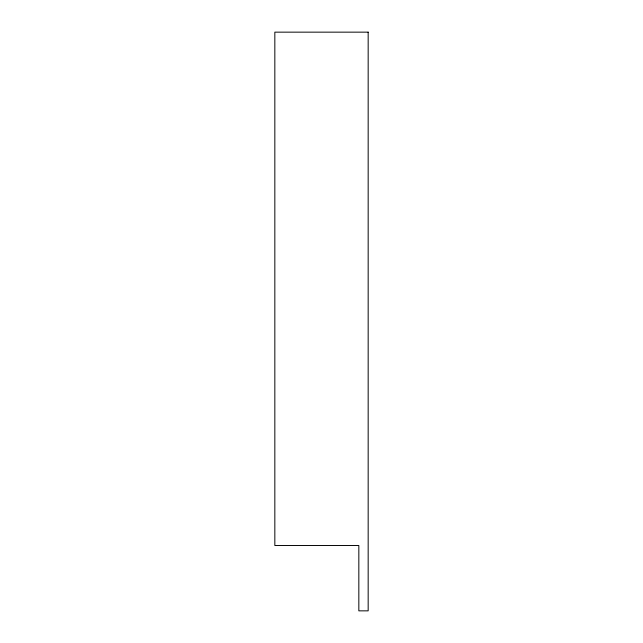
<?xml version="1.0" encoding="UTF-8"?>
<svg xmlns="http://www.w3.org/2000/svg" width="643" height="643" viewBox="0 0 643 643"><rect width="100%" height="100%" fill="white"/><g stroke="black" fill="none" stroke-linecap="round" stroke-linejoin="round"><path stroke-width="0.96" d="M368.166 32.15L274.834 32.15L274.834 545.513L358.834 545.513L358.834 610.85L368.166 610.85L368.166 32.15"/></g></svg>
